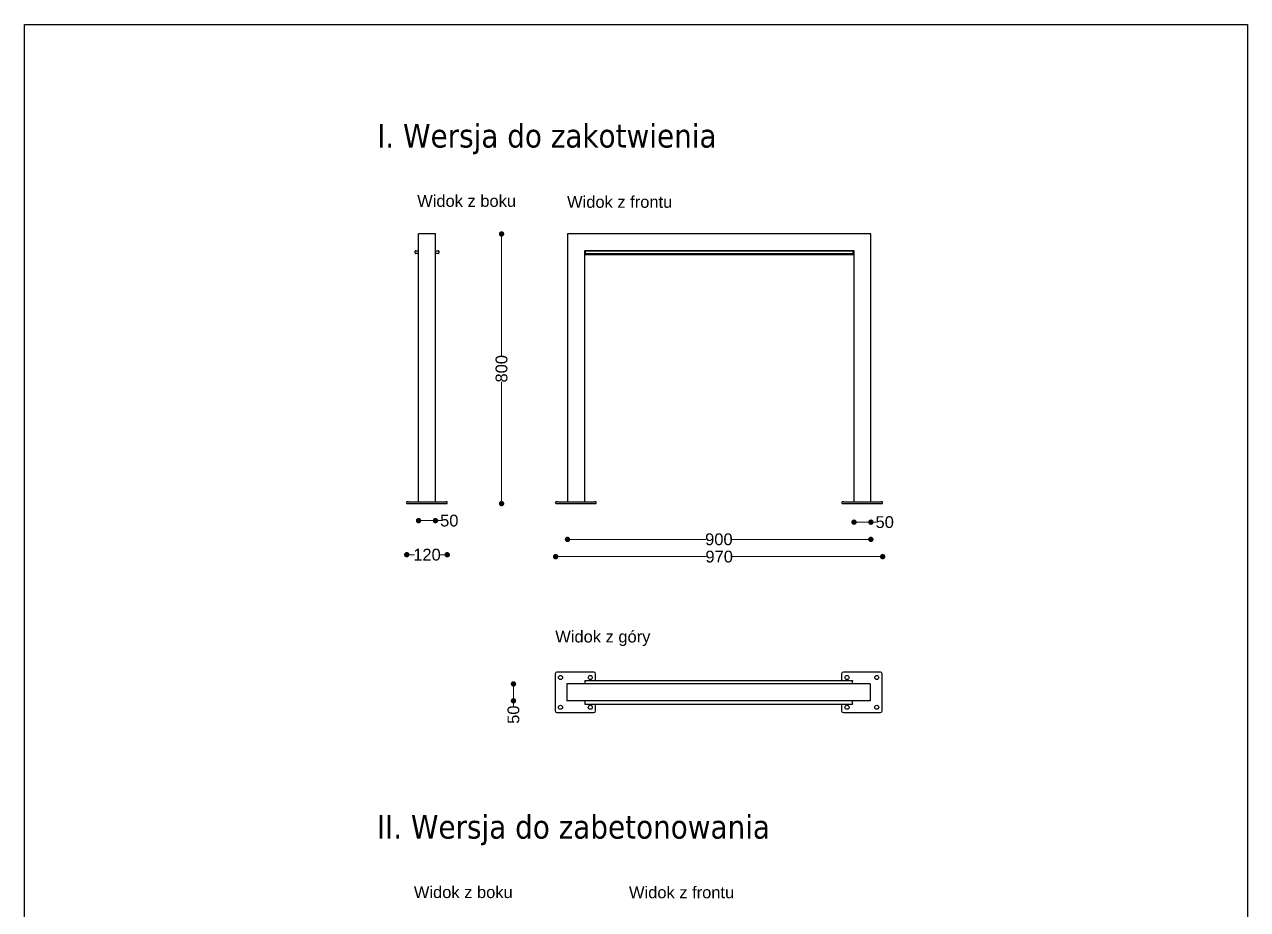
# Model space of a CAD drawing. Header units: millimetres. Extents: x 10366 to 13995, y 24552 to 29685.
# Drawn here: x 10366 to 13995, y 27059 to 29685 of the extents above; entities that cross this region are included whole.
import ezdxf

# ---------------------------------------------------------------- set-up
doc = ezdxf.new("R2010")
doc.units = ezdxf.units.MM
doc.header["$LTSCALE"] = 3
doc.layers.add('DomyÅ›lny', color=7, linetype='Continuous')
doc.styles.get("Standard").update_dxf_attribs({"font": 'arial.ttf'})
doc.styles.add('TAHOMA 1.5', font='tahoma.ttf')
doc.dimstyles.new('MATEUSZ', dxfattribs={"dimtxt": 35, "dimasz": 16, "dimexe": 0.18, "dimexo": 0.0625, "dimgap": 0.09, "dimtad": 0, "dimdec": 0, "dimdsep": 46, "dimtxsty": 'Standard', "dimblk": 'DOT', "dimcen": 0.09, "dimse1": 1, "dimse2": 1, "dimadec": 0, "dimazin": 0, "dimtfac": 1, "dimtdec": 0, "dimtofl": 0, "dimtmove": 0, "dimatfit": 3, "dimfxl": 1, "dimtolj": 1, "dimtzin": 0, "dimlwd": 9, "dimlwe": 9, "dimarcsym": 0})

# ---------------------------------------------------------------- blocks, each defined once
blk = doc.blocks.new('_Dot')
at = {"color": 0, "linetype": 'ByBlock', "lineweight": -2}
blk.add_line((-0.5, 0), (-1, 0), dxfattribs=at)
at = {"color": 0, "linetype": 'ByBlock', "const_width": 0.5}
blk.add_lwpolyline([(-0.25, 0, 1), (0.25, 0, 1)], format="xyb", close=True, dxfattribs=at)
blk = doc.blocks.new('*D36')
at = {"color": 0, "lineweight": 9, "transparency": 16777216}
for p, q in [((11781.7, 29047.4), (11781.7, 28702.1)), ((11781.7, 28279.4), (11781.7, 28624.7))]:
    blk.add_line(p, q, dxfattribs=at)
at = {"layer": 'Defpoints', "color": 0, "transparency": 16777216}
for p in [(11585.5, 29063.4), (11615.5, 28263.4), (11781.7, 28263.4)]:
    blk.add_point(p, dxfattribs=at)
at = {"color": 0, "lineweight": 9, "transparency": 16777216, "xscale": 16, "yscale": 16, "zscale": 16}
for p, rotation in [((11781.7, 29063.4), 90), ((11781.7, 28263.4), 270)]:
    blk.add_blockref('_Dot', p, dxfattribs=dict(at, rotation=rotation))
at = {"color": 0, "transparency": 16777216, "insert": (11781.7, 28663.4), "char_height": 35, "attachment_point": 5, "rotation": 90}
blk.add_mtext('\\A1;800', dxfattribs=at)
blk = doc.blocks.new('*D37')
at = {"color": 0, "lineweight": 9, "transparency": 16777216}
for p, q in [((11551.5, 28212.9), (11569.5, 28212.9)), ((11585.5, 28212.9), (11601.5, 28212.9))]:
    blk.add_line(p, q, dxfattribs=at)
at = {"layer": 'Defpoints', "color": 0, "transparency": 16777216}
for p in [(11535.5, 28268.4), (11585.5, 28268.4), (11585.5, 28212.9)]:
    blk.add_point(p, dxfattribs=at)
at = {"color": 0, "lineweight": 9, "transparency": 16777216, "xscale": 16, "yscale": 16, "zscale": 16, "rotation": 180}
blk.add_blockref('_Dot', (11535.5, 28212.9), dxfattribs=at)
at = {"color": 0, "lineweight": 9, "transparency": 16777216, "xscale": 16, "yscale": 16, "zscale": 16}
blk.add_blockref('_Dot', (11585.5, 28212.9), dxfattribs=at)
at = {"color": 0, "transparency": 16777216, "insert": (11626.6, 28212.9), "char_height": 35, "attachment_point": 5}
blk.add_mtext('\\A1;50', dxfattribs=at)
blk = doc.blocks.new('*D38')
at = {"color": 0, "lineweight": 9, "transparency": 16777216}
for p, q in [((11516.5, 28111.8), (11523.4, 28111.8)), ((11604.5, 28111.8), (11597.5, 28111.8))]:
    blk.add_line(p, q, dxfattribs=at)
at = {"layer": 'Defpoints', "color": 0, "transparency": 16777216}
for p in [(11500.5, 28263.4), (11620.5, 28263.4), (11620.5, 28111.8)]:
    blk.add_point(p, dxfattribs=at)
at = {"color": 0, "lineweight": 9, "transparency": 16777216, "xscale": 16, "yscale": 16, "zscale": 16, "rotation": 180}
blk.add_blockref('_Dot', (11500.5, 28111.8), dxfattribs=at)
at = {"color": 0, "lineweight": 9, "transparency": 16777216, "xscale": 16, "yscale": 16, "zscale": 16}
blk.add_blockref('_Dot', (11620.5, 28111.8), dxfattribs=at)
at = {"color": 0, "transparency": 16777216, "insert": (11560.5, 28111.8), "char_height": 35, "attachment_point": 5}
blk.add_mtext('\\A1;120', dxfattribs=at)
blk = doc.blocks.new('*D39')
at = {"color": 0, "lineweight": 9, "transparency": 16777216}
for p, q in [((11993.4, 28157.4), (12387.8, 28157.4)), ((12861.4, 28157.4), (12465.2, 28157.4))]:
    blk.add_line(p, q, dxfattribs=at)
at = {"layer": 'Defpoints', "color": 0, "transparency": 16777216}
for p in [(11977.4, 28268.4), (12877.4, 28268.4), (12877.4, 28157.4)]:
    blk.add_point(p, dxfattribs=at)
at = {"color": 0, "lineweight": 9, "transparency": 16777216, "xscale": 16, "yscale": 16, "zscale": 16, "rotation": 180}
blk.add_blockref('_Dot', (11977.4, 28157.4), dxfattribs=at)
at = {"color": 0, "lineweight": 9, "transparency": 16777216, "xscale": 16, "yscale": 16, "zscale": 16}
blk.add_blockref('_Dot', (12877.4, 28157.4), dxfattribs=at)
at = {"color": 0, "transparency": 16777216, "insert": (12426.5, 28157.4), "char_height": 35, "attachment_point": 5}
blk.add_mtext('\\A1;900', dxfattribs=at)
blk = doc.blocks.new('*D40')
at = {"color": 0, "lineweight": 9, "transparency": 16777216}
for p, q in [((11958.4, 28106.1), (12388.7, 28106.1)), ((12896.4, 28106.1), (12466.1, 28106.1))]:
    blk.add_line(p, q, dxfattribs=at)
at = {"layer": 'Defpoints', "color": 0, "transparency": 16777216}
for p in [(11942.4, 28263.4), (12912.4, 28263.4), (12912.4, 28106.1)]:
    blk.add_point(p, dxfattribs=at)
at = {"color": 0, "lineweight": 9, "transparency": 16777216, "xscale": 16, "yscale": 16, "zscale": 16, "rotation": 180}
blk.add_blockref('_Dot', (11942.4, 28106.1), dxfattribs=at)
at = {"color": 0, "lineweight": 9, "transparency": 16777216, "xscale": 16, "yscale": 16, "zscale": 16}
blk.add_blockref('_Dot', (12912.4, 28106.1), dxfattribs=at)
at = {"color": 0, "transparency": 16777216, "insert": (12427.4, 28106.1), "char_height": 35, "attachment_point": 5}
blk.add_mtext('\\A1;970', dxfattribs=at)
blk = doc.blocks.new('*D41')
at = {"color": 0, "lineweight": 9, "transparency": 16777216}
for p, q in [((12843.4, 28208.4), (12861.4, 28208.4)), ((12877.4, 28208.4), (12893.4, 28208.4))]:
    blk.add_line(p, q, dxfattribs=at)
at = {"layer": 'Defpoints', "color": 0, "transparency": 16777216}
for p in [(12827.4, 28268.4), (12877.4, 28268.4), (12877.4, 28208.4)]:
    blk.add_point(p, dxfattribs=at)
at = {"color": 0, "lineweight": 9, "transparency": 16777216, "xscale": 16, "yscale": 16, "zscale": 16, "rotation": 180}
blk.add_blockref('_Dot', (12827.4, 28208.4), dxfattribs=at)
at = {"color": 0, "lineweight": 9, "transparency": 16777216, "xscale": 16, "yscale": 16, "zscale": 16}
blk.add_blockref('_Dot', (12877.4, 28208.4), dxfattribs=at)
at = {"color": 0, "transparency": 16777216, "insert": (12918.5, 28208.4), "char_height": 35, "attachment_point": 5}
blk.add_mtext('\\A1;50', dxfattribs=at)
blk = doc.blocks.new('*D42')
at = {"color": 0, "lineweight": 9, "transparency": 16777216}
for p, q in [((11817.1, 27712.5), (11817.1, 27694.5)), ((11817.1, 27678.5), (11817.1, 27662.5))]:
    blk.add_line(p, q, dxfattribs=at)
at = {"layer": 'Defpoints', "color": 0, "transparency": 16777216}
for p in [(11975.8, 27728.5), (11817.1, 27678.5), (11975.8, 27678.5)]:
    blk.add_point(p, dxfattribs=at)
at = {"color": 0, "lineweight": 9, "transparency": 16777216, "xscale": 16, "yscale": 16, "zscale": 16}
for p, rotation in [((11817.1, 27728.5), 90), ((11817.1, 27678.5), 270)]:
    blk.add_blockref('_Dot', p, dxfattribs=dict(at, rotation=rotation))
at = {"color": 0, "transparency": 16777216, "insert": (11817.1, 27637.4), "char_height": 35, "attachment_point": 5, "rotation": 90}
blk.add_mtext('\\A1;50', dxfattribs=at)

msp = doc.modelspace()

# ---------------------------------------------------------------- linework, layer by layer
msp.add_lwpolyline([(10366.2, 24552.5), (10366.2, 29684.6), (13995, 29684.6), (13995, 24552.5)], close=True)
at = {"layer": 'DomyÅ›lny'}
for p, q in [((11585.5, 29063.4), (11535.5, 29063.4)), ((11535.5, 28268.4), (11535.5, 29063.4)), ((11585.5, 28268.4), (11585.5, 29063.4)), ((12877.4, 29063.4), (11977.4, 29063.4)), ((11977.4, 29063.4), (11977.4, 28268.4)), ((12877.4, 28268.4), (12877.4, 29063.4)), ((11525.5, 29007), (11525.5, 29011.8)), ((11526.5, 29013.4), (11535.5, 29013.4)), ((11535.5, 29005.4), (11526.5, 29005.4)), ((11585.5, 29013.4), (11594.5, 29013.4)), ((11594.5, 29005.4), (11585.5, 29005.4)), ((11595.5, 29011.8), (11595.5, 29007)), ((12827.4, 29013.4), (12027.4, 29013.4)), ((12027.4, 29013.4), (12027.4, 28268.4)), ((12029.9, 29013.4), (12824.8, 29013.4)), ((12029.9, 29011.8), (12029.9, 29007)), ((12029.9, 29005.4), (12824.8, 29005.4)), ((12029.9, 29002.9), (12029.9, 29004.9)), ((12029.9, 29002.4), (12824.8, 29002.4)), ((12824.8, 29007), (12824.8, 29011.8)), ((12824.8, 29004.9), (12824.8, 29002.9)), ((12827.4, 28268.4), (12827.4, 29013.4)), ((11500.5, 28263.4), (11500.5, 28268.4)), ((11505.5, 28268.4), (11615.5, 28268.4)), ((11620.5, 28263.4), (11620.5, 28268.4)), ((11942.4, 28263.4), (11942.4, 28268.4)), ((11947.4, 28268.4), (12057.4, 28268.4)), ((12062.4, 28263.4), (12062.4, 28268.4)), ((12792.4, 28263.4), (12792.4, 28268.4)), ((12797.4, 28268.4), (12907.4, 28268.4)), ((12912.4, 28263.4), (12912.4, 28268.4)), ((11505.5, 28263.4), (11615.5, 28263.4)), ((11947.4, 28263.4), (12057.4, 28263.4)), ((12797.4, 28263.4), (12907.4, 28263.4)), ((12055.8, 27763.5), (11945.8, 27763.5)), ((12905.8, 27763.5), (12795.8, 27763.5)), ((11940.8, 27758.5), (11940.8, 27648.5)), ((11975.8, 27728.5), (11975.8, 27678.5)), ((12875.8, 27728.5), (11975.8, 27728.5)), ((12028.4, 27738.5), (12823.3, 27738.5)), ((12028.4, 27737.5), (12028.4, 27728.5)), ((12060.8, 27738.5), (12060.8, 27758.5)), ((12790.8, 27758.5), (12790.8, 27738.5)), ((12823.3, 27728.5), (12823.3, 27737.5)), ((12875.8, 27728.5), (12875.8, 27678.5)), ((12910.8, 27648.5), (12910.8, 27758.5)), ((12875.8, 27678.5), (11975.8, 27678.5)), ((12028.4, 27678.5), (12028.4, 27669.5)), ((12028.4, 27668.5), (12823.3, 27668.5)), ((12060.8, 27648.5), (12060.8, 27668.5)), ((12790.8, 27668.5), (12790.8, 27648.5)), ((12823.3, 27669.5), (12823.3, 27678.5)), ((11945.8, 27643.5), (12055.8, 27643.5)), ((12795.8, 27643.5), (12905.8, 27643.5))]:
    msp.add_line(p, q, dxfattribs=at)
for points in [[(11526.5, 29013.4, 0), (11526.4, 29013.4, 0), (11526.3, 29013.4, 0), (11526.3, 29013.3, 0), (11526.2, 29013.3, 0), (11526.2, 29013.3, 0), (11526.1, 29013.2, 0), (11526, 29013.1, 0), (11525.9, 29013, 0), (11525.8, 29012.9, 0), (11525.7, 29012.7, 0), (11525.6, 29012.5, 0), (11525.5, 29012.2, 0), (11525.5, 29012, 0), (11525.5, 29011.8, 0)], [(11525.5, 29007, 0), (11525.5, 29006.7, 0), (11525.5, 29006.4, 0), (11525.6, 29006.2, 0), (11525.7, 29006, 0), (11525.8, 29005.7, 0), (11525.9, 29005.6, 0), (11526, 29005.6, 0), (11526.1, 29005.5, 0), (11526.2, 29005.4, 0), (11526.3, 29005.4, 0), (11526.3, 29005.4, 0), (11526.4, 29005.4, 0), (11526.5, 29005.4, 0)], [(11595.5, 29011.8, 0), (11595.5, 29012, 0), (11595.4, 29012.3, 0), (11595.4, 29012.6, 0), (11595.3, 29012.8, 0), (11595.1, 29013, 0), (11595, 29013.1, 0), (11594.9, 29013.2, 0), (11594.8, 29013.3, 0), (11594.7, 29013.3, 0), (11594.7, 29013.3, 0), (11594.6, 29013.4, 0), (11594.5, 29013.4, 0), (11594.5, 29013.4, 0)], [(11594.5, 29005.4, 0), (11594.5, 29005.4, 0), (11594.6, 29005.4, 0), (11594.7, 29005.4, 0), (11594.7, 29005.4, 0), (11594.8, 29005.5, 0), (11594.9, 29005.5, 0), (11595, 29005.6, 0), (11595.1, 29005.7, 0), (11595.2, 29005.8, 0), (11595.3, 29006, 0), (11595.4, 29006.3, 0), (11595.4, 29006.5, 0), (11595.5, 29006.8, 0), (11595.5, 29007, 0)], [(12029.9, 29013.4, 0), (12029.9, 29013.4, 0), (12029.9, 29013.4, 0), (12029.9, 29013.4, 0), (12029.9, 29013.4, 0), (12029.9, 29013.4, 0), (12029.9, 29013.4, 0), (12029.9, 29013.4, 0), (12029.9, 29013.4, 0), (12029.9, 29013.4, 0), (12029.9, 29013.4, 0), (12029.9, 29013.4, 0), (12029.9, 29013.4, 0), (12029.9, 29013.2, 0), (12029.9, 29011.8, 0)], [(12029.9, 29007, 0), (12029.9, 29005.4, 0)], [(12029.9, 29004.9, 0), (12029.9, 29005.4, 0)], [(12029.9, 29002.4, 0), (12029.9, 29002.4, 0), (12029.9, 29002.4, 0), (12029.9, 29002.4, 0), (12029.9, 29002.4, 0), (12029.9, 29002.4, 0), (12029.9, 29002.4, 0), (12029.9, 29002.4, 0), (12029.9, 29002.4, 0), (12029.9, 29002.4, 0), (12029.9, 29002.4, 0), (12029.9, 29002.4, 0), (12029.9, 29002.4, 0), (12029.9, 29002.4, 0), (12029.9, 29002.5, 0), (12029.9, 29002.9, 0)], [(12100, 29002.2, 0), (12100, 29002.2, 0), (12100, 29002.2, 0), (12100, 29002.2, 0), (12100, 29002.2, 0), (12100, 29002.2, 0), (12100, 29002.2, 0), (12100, 29002.2, 0), (12100, 29002.2, 0), (12100, 29002.2, 0), (12100, 29002.2, 0), (12100, 29002.2, 0), (12100, 29002.2, 0), (12100, 29002.2, 0), (12100, 29002.2, 0), (12100, 29002.2, 0), (12100, 29002.2, 0)], [(12111.9, 29002.2, 0), (12111.9, 29002.2, 0), (12111.9, 29002.2, 0), (12111.9, 29002.2, 0), (12111.9, 29002.2, 0), (12111.9, 29002.2, 0), (12111.9, 29002.2, 0), (12111.9, 29002.2, 0), (12111.9, 29002.2, 0), (12111.9, 29002.2, 0), (12111.9, 29002.2, 0), (12111.9, 29002.2, 0), (12111.5, 29002.2, 0), (12109.8, 29002.2, 0), (12103.9, 29002.2, 0), (12101.2, 29002.2, 0), (12100.3, 29002.2, 0), (12100.1, 29002.2, 0), (12100, 29002.2, 0), (12100, 29002.2, 0), (12100, 29002.2, 0), (12100, 29002.2, 0), (12100, 29002.2, 0), (12100, 29002.2, 0), (12100, 29002.2, 0), (12100, 29002.2, 0), (12100, 29002.2, 0), (12100, 29002.2, 0), (12100, 29002.2, 0), (12100, 29002.2, 0), (12100, 29002.2, 0), (12100, 29002.2, 0)], [(12270.9, 29002.2, 0), (12270.9, 29002.2, 0), (12270.9, 29002.2, 0), (12270.9, 29002.2, 0), (12270.9, 29002.2, 0), (12270.9, 29002.2, 0), (12270.9, 29002.2, 0), (12270.9, 29002.2, 0), (12270.9, 29002.2, 0), (12270.9, 29002.2, 0), (12270.9, 29002.2, 0), (12270.8, 29002.2, 0), (12270.5, 29002.2, 0), (12268.8, 29002.2, 0), (12262.9, 29002.2, 0), (12260.1, 29002.2, 0), (12259.3, 29002.2, 0), (12259, 29002.2, 0), (12259, 29002.2, 0), (12259, 29002.2, 0), (12259, 29002.2, 0), (12259, 29002.2, 0), (12259, 29002.2, 0), (12259, 29002.2, 0), (12259, 29002.2, 0), (12259, 29002.2, 0), (12259, 29002.2, 0), (12259, 29002.2, 0), (12259, 29002.2, 0), (12259, 29002.2, 0), (12259, 29002.2, 0), (12259, 29002.2, 0)], [(12270.9, 29002.2, 0), (12270.9, 29002.2, 0), (12270.9, 29002.2, 0), (12270.9, 29002.2, 0), (12270.9, 29002.2, 0), (12270.9, 29002.2, 0), (12270.9, 29002.2, 0), (12270.9, 29002.2, 0), (12270.9, 29002.2, 0), (12270.9, 29002.2, 0), (12270.9, 29002.2, 0), (12270.9, 29002.2, 0), (12270.9, 29002.2, 0), (12270.9, 29002.2, 0), (12270.9, 29002.2, 0), (12270.9, 29002.2, 0), (12270.9, 29002.2, 0)], [(12417.9, 29002.2, 0), (12417.9, 29002.2, 0), (12417.9, 29002.2, 0), (12417.9, 29002.2, 0), (12417.9, 29002.2, 0), (12417.9, 29002.2, 0), (12417.9, 29002.2, 0), (12417.9, 29002.2, 0), (12417.9, 29002.2, 0), (12417.9, 29002.2, 0), (12417.9, 29002.2, 0), (12417.9, 29002.2, 0), (12417.9, 29002.2, 0), (12417.9, 29002.2, 0), (12417.9, 29002.2, 0), (12417.9, 29002.2, 0), (12417.9, 29002.2, 0)], [(12429.8, 29002.2, 0), (12429.8, 29002.2, 0), (12429.8, 29002.2, 0), (12429.8, 29002.2, 0), (12429.8, 29002.2, 0), (12429.8, 29002.2, 0), (12429.8, 29002.2, 0), (12429.8, 29002.2, 0), (12429.8, 29002.2, 0), (12429.8, 29002.2, 0), (12429.8, 29002.2, 0), (12429.8, 29002.2, 0), (12429.4, 29002.2, 0), (12427.8, 29002.2, 0), (12421.8, 29002.2, 0), (12419.1, 29002.2, 0), (12418.2, 29002.2, 0), (12418, 29002.2, 0), (12418, 29002.2, 0), (12417.9, 29002.2, 0), (12417.9, 29002.2, 0), (12417.9, 29002.2, 0), (12417.9, 29002.2, 0), (12417.9, 29002.2, 0), (12417.9, 29002.2, 0), (12417.9, 29002.2, 0), (12417.9, 29002.2, 0), (12417.9, 29002.2, 0), (12417.9, 29002.2, 0), (12417.9, 29002.2, 0), (12417.9, 29002.2, 0), (12417.9, 29002.2, 0)], [(12426.8, 29002.2, 0), (12429, 29002.2, 0), (12429.6, 29002.2, 0), (12429.8, 29002.2, 0), (12429.8, 29002.2, 0), (12429.8, 29002.2, 0), (12429.8, 29002.2, 0), (12429.8, 29002.2, 0), (12429.8, 29002.2, 0), (12429.8, 29002.2, 0), (12429.8, 29002.2, 0), (12429.8, 29002.2, 0), (12429.8, 29002.2, 0), (12429.8, 29002.2, 0), (12429.8, 29002.2, 0), (12429.8, 29002.2, 0), (12429.8, 29002.2, 0), (12429.8, 29002.2, 0), (12429.8, 29002.2, 0)], [(12588.8, 29002.2, 0), (12588.8, 29002.2, 0), (12588.8, 29002.2, 0), (12588.8, 29002.2, 0), (12588.8, 29002.2, 0), (12588.8, 29002.2, 0), (12588.8, 29002.2, 0), (12588.8, 29002.2, 0), (12588.8, 29002.2, 0), (12588.8, 29002.2, 0), (12588.8, 29002.2, 0), (12588.8, 29002.2, 0), (12588.4, 29002.2, 0), (12586.7, 29002.2, 0), (12580.8, 29002.2, 0), (12578.1, 29002.2, 0), (12577.2, 29002.2, 0), (12577, 29002.2, 0), (12576.9, 29002.2, 0), (12576.9, 29002.2, 0), (12576.9, 29002.2, 0), (12576.9, 29002.2, 0), (12576.9, 29002.2, 0), (12576.9, 29002.2, 0), (12576.9, 29002.2, 0), (12576.9, 29002.2, 0), (12576.9, 29002.2, 0), (12576.9, 29002.2, 0), (12576.9, 29002.2, 0), (12576.9, 29002.2, 0), (12576.9, 29002.2, 0), (12576.9, 29002.2, 0)], [(12747.8, 29002.2, 0), (12747.8, 29002.2, 0), (12747.8, 29002.2, 0), (12747.8, 29002.2, 0), (12747.8, 29002.2, 0), (12747.8, 29002.2, 0), (12747.8, 29002.2, 0), (12747.8, 29002.2, 0), (12747.8, 29002.2, 0), (12747.8, 29002.2, 0), (12747.8, 29002.2, 0), (12747.7, 29002.2, 0), (12747.4, 29002.2, 0), (12745.7, 29002.2, 0), (12739.8, 29002.2, 0), (12737.1, 29002.2, 0), (12736.2, 29002.2, 0), (12736, 29002.2, 0), (12735.9, 29002.2, 0), (12735.9, 29002.2, 0), (12735.9, 29002.2, 0), (12735.9, 29002.2, 0), (12735.9, 29002.2, 0), (12735.9, 29002.2, 0), (12735.9, 29002.2, 0), (12735.9, 29002.2, 0), (12735.9, 29002.2, 0), (12735.9, 29002.2, 0), (12735.9, 29002.2, 0), (12735.9, 29002.2, 0), (12735.9, 29002.2, 0), (12735.9, 29002.2, 0)], [(12824.8, 29013.4, 0), (12824.8, 29013.4, 0), (12824.8, 29013.4, 0), (12824.8, 29013.4, 0), (12824.8, 29013.4, 0), (12824.8, 29013.4, 0), (12824.8, 29013.4, 0), (12824.8, 29013.4, 0), (12824.8, 29013.4, 0), (12824.8, 29013.4, 0), (12824.8, 29013.4, 0), (12824.8, 29013.4, 0), (12824.8, 29013.4, 0), (12824.8, 29013.2, 0), (12824.8, 29011.8, 0)], [(12824.8, 29007, 0), (12824.8, 29005.4, 0)], [(12824.8, 29004.9, 0), (12824.8, 29005.4, 0)], [(12824.8, 29002.4, 0), (12824.8, 29002.4, 0), (12824.8, 29002.4, 0), (12824.8, 29002.4, 0), (12824.8, 29002.4, 0), (12824.8, 29002.4, 0), (12824.8, 29002.4, 0), (12824.8, 29002.4, 0), (12824.8, 29002.4, 0), (12824.8, 29002.4, 0), (12824.8, 29002.4, 0), (12824.8, 29002.4, 0), (12824.8, 29002.4, 0), (12824.8, 29002.4, 0), (12824.8, 29002.5, 0), (12824.8, 29002.9, 0)], [(11505.5, 28268.4, 0), (11500.5, 28268.4, 0)], [(11620.5, 28268.4, 0), (11620.5, 28268.4, 0), (11620.5, 28268.4, 0), (11620.5, 28268.4, 0), (11620.5, 28268.4, 0), (11620.5, 28268.4, 0), (11620.5, 28268.4, 0), (11620.5, 28268.4, 0), (11620.5, 28268.4, 0), (11620.5, 28268.4, 0), (11620.5, 28268.4, 0), (11620.5, 28268.4, 0), (11620.5, 28268.4, 0), (11620.5, 28268.4, 0), (11620.4, 28268.4, 0), (11620.3, 28268.4, 0), (11619.9, 28268.4, 0), (11615.5, 28268.4, 0)], [(11947.4, 28268.4, 0), (11942.4, 28268.4, 0)], [(12062.4, 28268.4, 0), (12062.4, 28268.4, 0), (12062.4, 28268.4, 0), (12062.4, 28268.4, 0), (12062.4, 28268.4, 0), (12062.4, 28268.4, 0), (12062.4, 28268.4, 0), (12062.4, 28268.4, 0), (12062.4, 28268.4, 0), (12062.4, 28268.4, 0), (12062.4, 28268.4, 0), (12062.4, 28268.4, 0), (12062.4, 28268.4, 0), (12062.4, 28268.4, 0), (12062.3, 28268.4, 0), (12062.2, 28268.4, 0), (12061.8, 28268.4, 0), (12057.4, 28268.4, 0)], [(12797.4, 28268.4, 0), (12792.4, 28268.4, 0)], [(12912.4, 28268.4, 0), (12912.4, 28268.4, 0), (12912.4, 28268.4, 0), (12912.4, 28268.4, 0), (12912.4, 28268.4, 0), (12912.4, 28268.4, 0), (12912.4, 28268.4, 0), (12912.4, 28268.4, 0), (12912.4, 28268.4, 0), (12912.4, 28268.4, 0), (12912.4, 28268.4, 0), (12912.4, 28268.4, 0), (12912.4, 28268.4, 0), (12912.4, 28268.4, 0), (12912.3, 28268.4, 0), (12912.2, 28268.4, 0), (12911.8, 28268.4, 0), (12907.4, 28268.4, 0)], [(11500.5, 28263.4, 0), (11500.5, 28263.4, 0), (11500.5, 28263.4, 0), (11500.5, 28263.4, 0), (11500.5, 28263.4, 0), (11500.5, 28263.4, 0), (11500.5, 28263.4, 0), (11500.5, 28263.4, 0), (11500.5, 28263.4, 0), (11500.5, 28263.4, 0), (11500.5, 28263.4, 0), (11500.5, 28263.4, 0), (11500.5, 28263.4, 0), (11500.5, 28263.4, 0), (11500.5, 28263.4, 0), (11500.6, 28263.4, 0), (11501.1, 28263.4, 0), (11505.5, 28263.4, 0)], [(11615.5, 28263.4, 0), (11620.5, 28263.4, 0)], [(11942.4, 28263.4, 0), (11942.4, 28263.4, 0), (11942.4, 28263.4, 0), (11942.4, 28263.4, 0), (11942.4, 28263.4, 0), (11942.4, 28263.4, 0), (11942.4, 28263.4, 0), (11942.4, 28263.4, 0), (11942.4, 28263.4, 0), (11942.4, 28263.4, 0), (11942.4, 28263.4, 0), (11942.4, 28263.4, 0), (11942.4, 28263.4, 0), (11942.4, 28263.4, 0), (11942.4, 28263.4, 0), (11942.5, 28263.4, 0), (11943, 28263.4, 0), (11947.4, 28263.4, 0)], [(12057.4, 28263.4, 0), (12062.4, 28263.4, 0)], [(12792.4, 28263.4, 0), (12792.4, 28263.4, 0), (12792.4, 28263.4, 0), (12792.4, 28263.4, 0), (12792.4, 28263.4, 0), (12792.4, 28263.4, 0), (12792.4, 28263.4, 0), (12792.4, 28263.4, 0), (12792.4, 28263.4, 0), (12792.4, 28263.4, 0), (12792.4, 28263.4, 0), (12792.4, 28263.4, 0), (12792.4, 28263.4, 0), (12792.4, 28263.4, 0), (12792.4, 28263.4, 0), (12792.5, 28263.4, 0), (12793, 28263.4, 0), (12797.4, 28263.4, 0)], [(12907.4, 28263.4, 0), (12912.4, 28263.4, 0)], [(12028.4, 27738.5, 0), (12028.4, 27738.5, 0), (12028.4, 27738.5, 0), (12028.4, 27738.5, 0), (12028.4, 27738.5, 0), (12028.4, 27738.5, 0), (12028.4, 27738.5, 0), (12028.4, 27738.5, 0), (12028.4, 27738.5, 0), (12028.4, 27738.5, 0), (12028.4, 27738.5, 0), (12028.4, 27738.5, 0), (12028.4, 27738.5, 0), (12028.4, 27738.5, 0), (12028.4, 27738.4, 0), (12028.4, 27738.1, 0), (12028.4, 27737.5, 0)], [(12823.3, 27738.5, 0), (12823.3, 27738.5, 0), (12823.3, 27738.5, 0), (12823.3, 27738.5, 0), (12823.3, 27738.5, 0), (12823.3, 27738.5, 0), (12823.3, 27738.5, 0), (12823.3, 27738.5, 0), (12823.3, 27738.5, 0), (12823.3, 27738.5, 0), (12823.3, 27738.5, 0), (12823.3, 27738.5, 0), (12823.3, 27738.5, 0), (12823.3, 27738.5, 0), (12823.3, 27738.4, 0), (12823.3, 27738.1, 0), (12823.3, 27737.5, 0)], [(12028.4, 27669.5, 0), (12028.4, 27668.7, 0), (12028.4, 27668.6, 0), (12028.4, 27668.5, 0), (12028.4, 27668.5, 0), (12028.4, 27668.5, 0)], [(12823.3, 27669.5, 0), (12823.3, 27668.7, 0), (12823.3, 27668.6, 0), (12823.3, 27668.5, 0), (12823.3, 27668.5, 0), (12823.3, 27668.5, 0)]]:
    msp.add_polyline3d(points, dxfattribs=at)
for centre in [(11956.6, 27747.7), (12045, 27747.7), (12806.6, 27747.7), (12895, 27747.7), (11956.6, 27659.3), (12045, 27659.3), (12806.6, 27659.3), (12895, 27659.3)]:
    msp.add_circle(centre, 6, dxfattribs=at)
for centre, start, end in [((11945.8, 27758.5), 90, 180), ((12055.8, 27758.5), 0, 90), ((12795.8, 27758.5), 90, 180), ((12905.8, 27758.5), 0, 90), ((11945.8, 27648.5), 180, 270), ((12055.8, 27648.5), 270, 0), ((12795.8, 27648.5), 180, 270), ((12905.8, 27648.5), 270, 0)]:
    msp.add_arc(centre, 5, start, end, dxfattribs=at)

# ---------------------------------------------------------------- texts
at = {"color": 0, "style": 'TAHOMA 1.5'}
for s, p in [('I. Wersja do zakotwienia', (11412.5, 29319.6)), ('II. Wersja do zabetonowania', (11411.6, 27269.8))]:
    msp.add_text(s, height=70, dxfattribs=at).set_placement(p)
for s, p in [('Widok z boku', (11531.5, 29143.7)), ('Widok z frontu', (11976.1, 29140.8)), ('Widok z góry', (11941.1, 27851.5)), ('Widok z boku', (11521.6, 27093.5)), ('Widok z frontu', (12159.8, 27092.9))]:
    msp.add_text(s, height=34.962).set_placement(p)

# ---------------------------------------------------------------- dimensions: what is measured, and where the dimension line sits
for base, p1, p2, picture, middle in [((11781.7, 28263.4), (11585.5, 29063.4), (11615.5, 28263.4), '*D36', (11781.7, 28663.4)), ((11817.1, 27678.5), (11975.8, 27728.5), (11975.8, 27678.5), '*D42', (11817.1, 27637.4))]:
    dim = msp.add_linear_dim(base=base, p1=p1, p2=p2, angle=90, dimstyle='MATEUSZ')
    dim.commit()
    dim.dimension.update_dxf_attribs({"geometry": picture, "text_midpoint": middle})
for base, p1, p2, picture, middle in [((11585.5, 28212.9), (11535.5, 28268.4), (11585.5, 28268.4), '*D37', (11626.6, 28212.9)), ((12877.4, 28208.4), (12827.4, 28268.4), (12877.4, 28268.4), '*D41', (12918.5, 28208.4)), ((11620.5, 28111.8), (11500.5, 28263.4), (11620.5, 28263.4), '*D38', (11560.5, 28111.8)), ((12912.4, 28106.1), (11942.4, 28263.4), (12912.4, 28263.4), '*D40', (12427.4, 28106.1))]:
    dim = msp.add_linear_dim(base=base, p1=p1, p2=p2, dimstyle='MATEUSZ')
    dim.commit()
    dim.dimension.update_dxf_attribs({"geometry": picture, "text_midpoint": middle})
dim = msp.add_linear_dim(base=(12877.4, 28157.4), p1=(11977.4, 28268.4), p2=(12877.4, 28268.4), dimstyle='MATEUSZ')
dim.commit()
dim.dimension.update_dxf_attribs({"geometry": '*D39', "text_midpoint": (12426.5, 28157.4), "dimtype": 160})

doc.saveas('drawing.dxf')
